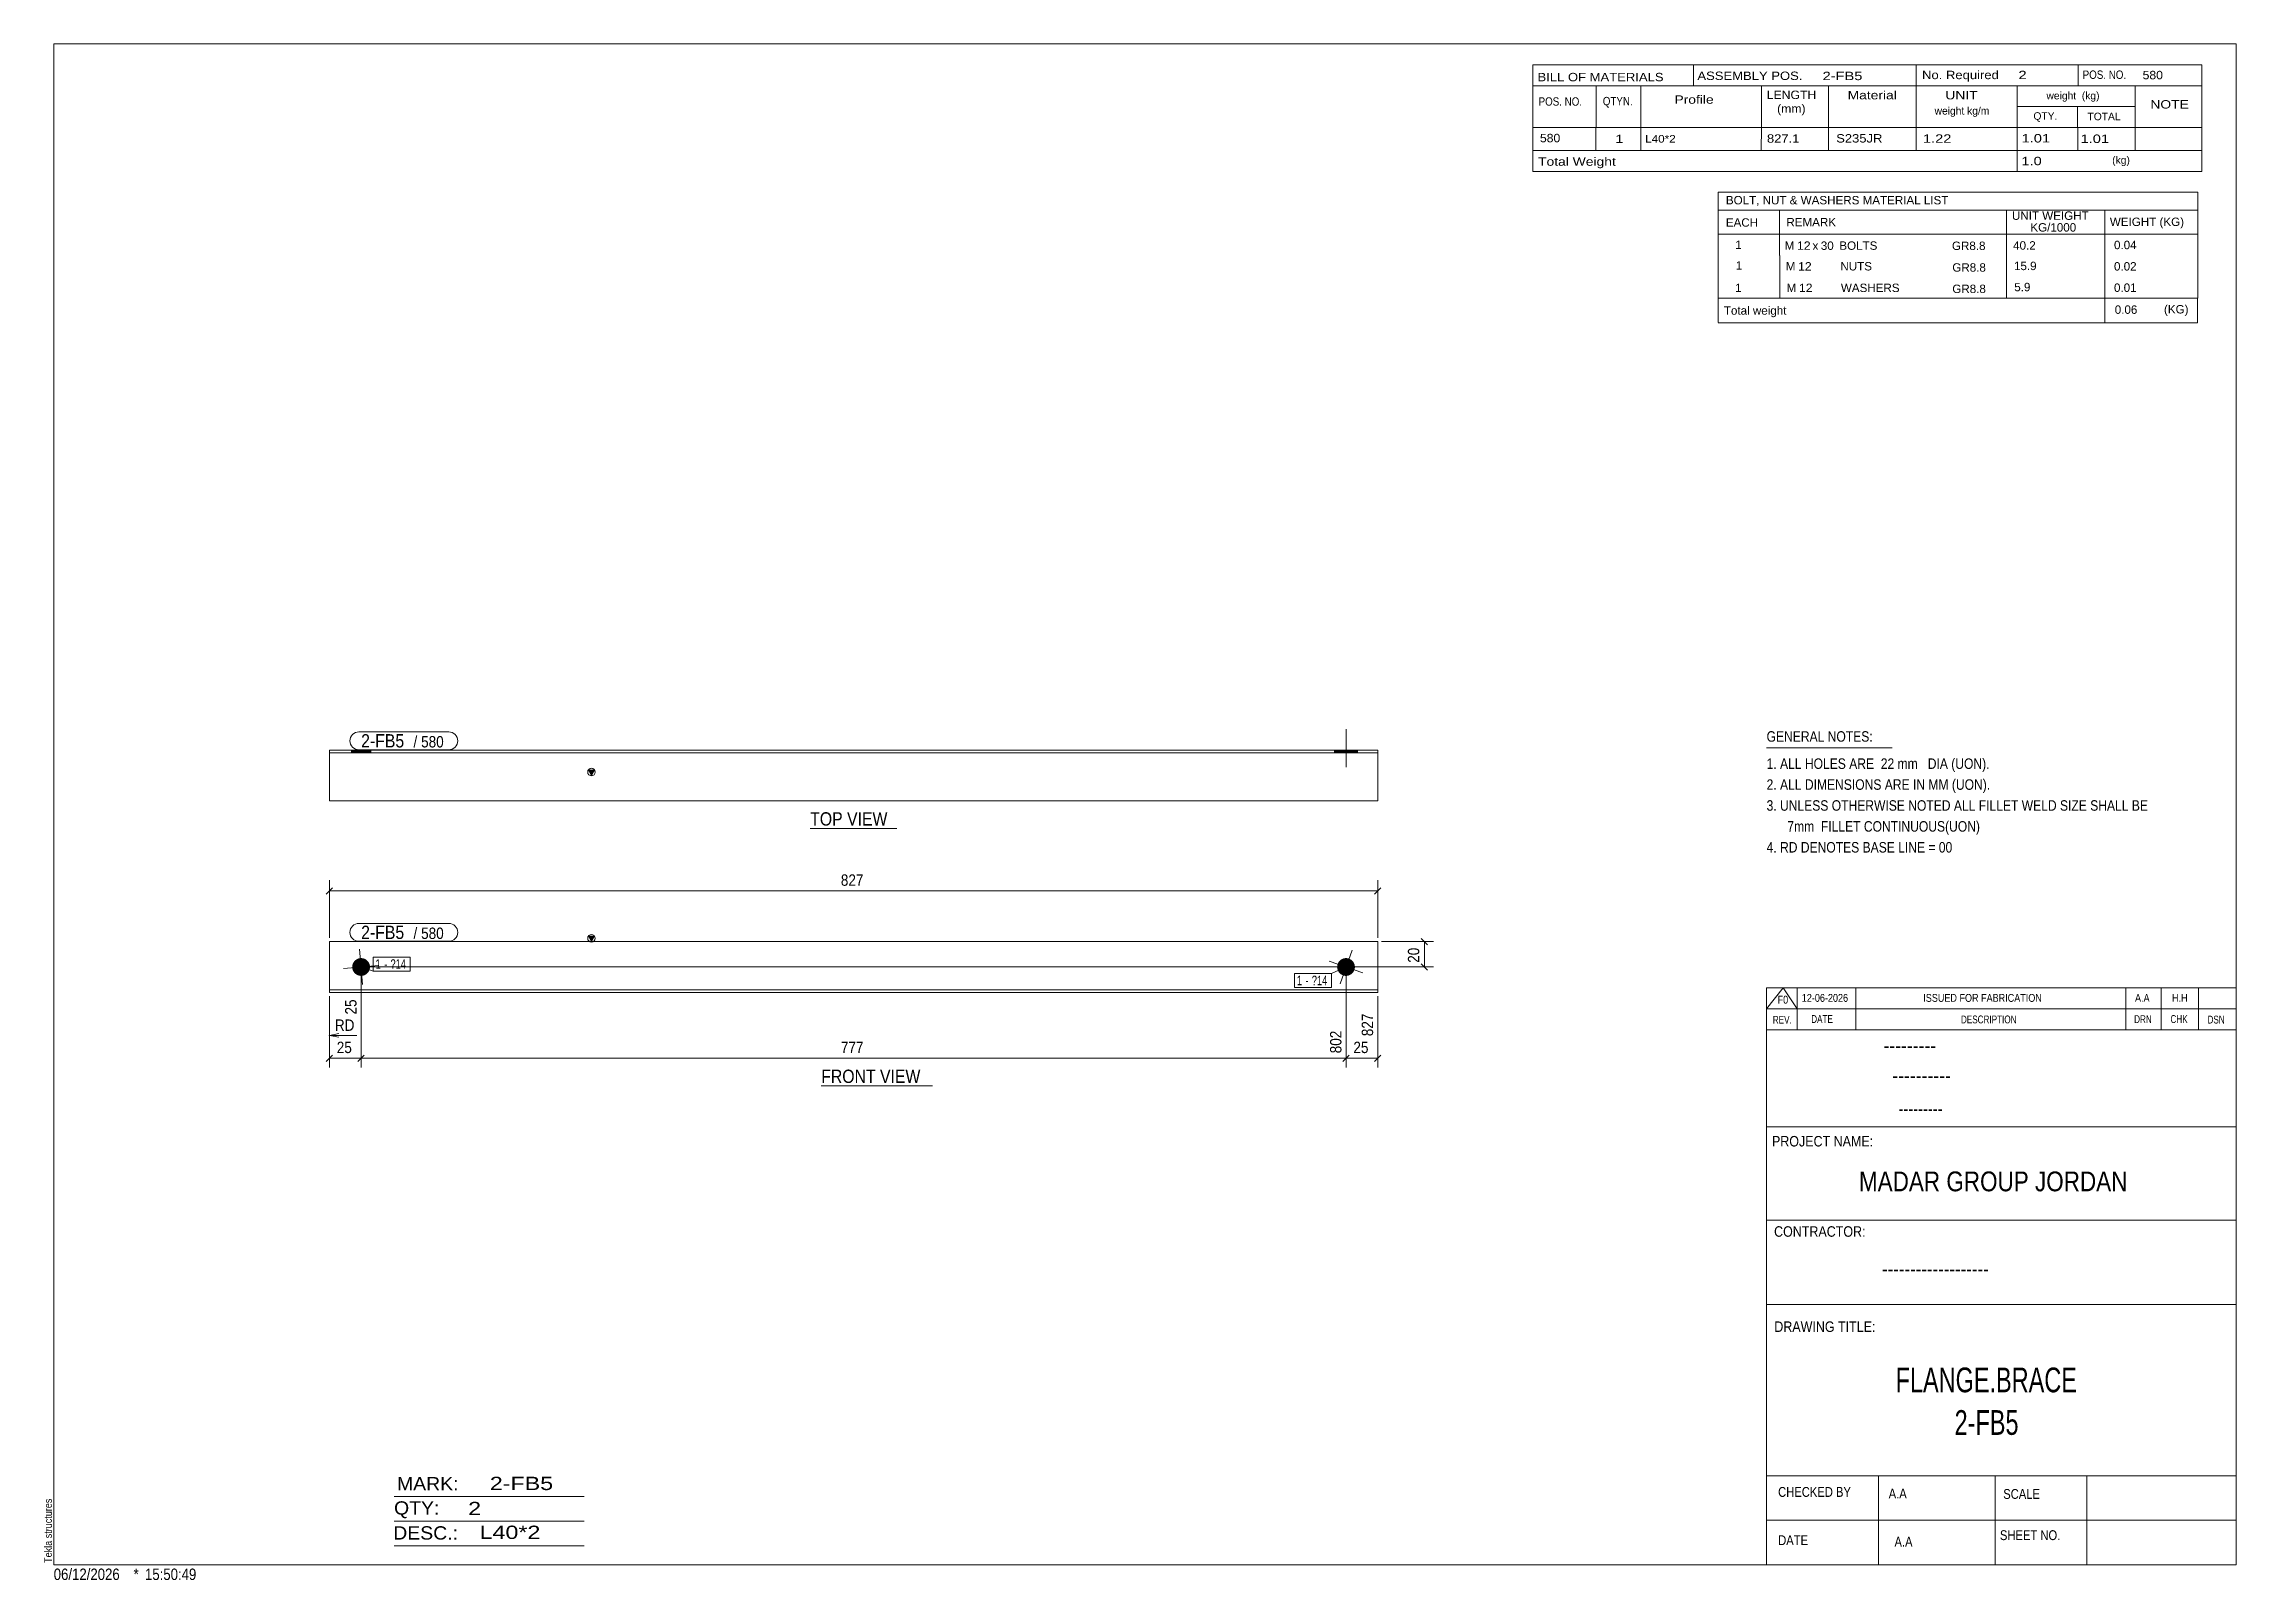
# Model space of a CAD drawing. Header units: millimetres. Extents: x 2 to 579, y 1 to 405.
import ezdxf

# ---------------------------------------------------------------- set-up
doc = ezdxf.new("R2010")
doc.units = ezdxf.units.MM
doc.linetypes.add('XKITLINE00', pattern=[0])
doc.linetypes.add('XKITLINE01', pattern=[4, 1, -1, 1, -1])
for name, color, linetype, lineweight in [('Bolt', 3, 'Continuous', 0), ('BoltMark', 7, 'Continuous', 0), ('Dimensions', 7, 'Continuous', 0), ('DrawingSheet', 5, 'Continuous', 0), ('OtherObjectType', 7, 'Continuous', 0), ('Part', 2, 'Continuous', 0), ('PartMark', 7, 'Continuous', 0)]:
    doc.layers.add(name, color=color, linetype=linetype, lineweight=lineweight)
doc.styles.add('@ARIAL_UNICODE_MS_BOLD', font='ARIAL.TTF')
doc.styles.add('ARIAL', font='ARIAL.TTF')
doc.styles.add('ARIAL_NARROW', font='ARIALN.TTF')
doc.styles.add('COMIC_SANS_MS_BOLD', font='COMICBD.TTF')
doc.styles.add('SWIS721_EX_BT', font='ARIAL.TTF')
doc.styles.add('SWISSE', font='ARIAL.TTF')

# ---------------------------------------------------------------- blocks, each defined once
blk = doc.blocks.new('*A1')
at = {"layer": 'Bolt'}
blk.add_hatch(color=3, dxfattribs=at).paths.add_polyline_path([(83.5, 162.07), (83.5, 162.13), (83.5, 162.18), (83.5, 162.24), (83.5, 162.3), (83.5, 162.35), (83.51, 162.41), (83.51, 162.47), (83.52, 162.53), (83.53, 162.58), (83.54, 162.64), (83.55, 162.7), (83.56, 162.75), (83.58, 162.81), (83.59, 162.86), (83.61, 162.92), (83.63, 162.97), (83.64, 163.03), (83.67, 163.08), (83.69, 163.13), (83.71, 163.18), (83.73, 163.24), (83.76, 163.29), (83.79, 163.34), (83.81, 163.39), (83.84, 163.44), (83.87, 163.49), (83.91, 163.53), (83.94, 163.58), (83.97, 163.63), (84.01, 163.67), (84.04, 163.72), (84.08, 163.76), (84.12, 163.8), (84.16, 163.84), (84.2, 163.88), (84.24, 163.92), (84.28, 163.96), (84.33, 164), (84.37, 164.04), (84.42, 164.07), (84.46, 164.1), (84.51, 164.14), (84.56, 164.17), (84.61, 164.2), (84.65, 164.23), (84.7, 164.26), (84.75, 164.29), (84.81, 164.31), (84.86, 164.34), (84.91, 164.36), (84.96, 164.38), (85.02, 164.4), (85.07, 164.42), (85.12, 164.44), (85.18, 164.46), (85.23, 164.47), (85.29, 164.49), (85.35, 164.5), (85.4, 164.51), (85.46, 164.52), (85.51, 164.53), (85.57, 164.54), (85.63, 164.54), (85.69, 164.55), (85.74, 164.55), (85.8, 164.55), (85.86, 164.55), (85.91, 164.55), (85.97, 164.55), (86.03, 164.54), (86.09, 164.54), (86.14, 164.53), (86.2, 164.52), (86.26, 164.51), (86.31, 164.5), (86.37, 164.49), (86.42, 164.47), (86.48, 164.46), (86.53, 164.44), (86.59, 164.42), (86.64, 164.41), (86.7, 164.38), (86.75, 164.36), (86.8, 164.34), (86.85, 164.32), (86.9, 164.29), (86.95, 164.26), (87, 164.24), (87.05, 164.21), (87.1, 164.18), (87.15, 164.14), (87.2, 164.11), (87.24, 164.08), (87.29, 164.04), (87.33, 164.01), (87.38, 163.97), (87.42, 163.93), (87.46, 163.89), (87.5, 163.85), (87.54, 163.81), (87.58, 163.77), (87.62, 163.72), (87.65, 163.68), (87.69, 163.63), (87.72, 163.59), (87.75, 163.54), (87.79, 163.49), (87.82, 163.44), (87.85, 163.4), (87.88, 163.35), (87.9, 163.3), (87.93, 163.24), (87.95, 163.19), (87.98, 163.14), (88, 163.09), (88.02, 163.03), (88.04, 162.98), (88.06, 162.93), (88.07, 162.87), (88.09, 162.82), (88.1, 162.76), (88.12, 162.7), (88.13, 162.65), (88.14, 162.59), (88.14, 162.54), (88.15, 162.48), (88.16, 162.42), (88.16, 162.36), (88.16, 162.31), (88.17, 162.25), (88.17, 162.19), (88.17, 162.14), (88.16, 162.08), (88.16, 162.02), (88.15, 161.96), (88.15, 161.91), (88.14, 161.85), (88.13, 161.79), (88.12, 161.74), (88.1, 161.68), (88.09, 161.63), (88.08, 161.57), (88.06, 161.52), (88.04, 161.46), (88.02, 161.41), (88, 161.35), (87.98, 161.3), (87.96, 161.25), (87.93, 161.2), (87.91, 161.15), (87.88, 161.1), (87.85, 161.05), (87.82, 161), (87.79, 160.95), (87.76, 160.9), (87.73, 160.85), (87.69, 160.81), (87.66, 160.76), (87.62, 160.72), (87.58, 160.67), (87.55, 160.63), (87.51, 160.59), (87.47, 160.55), (87.42, 160.51), (87.38, 160.47), (87.34, 160.43), (87.3, 160.4), (87.25, 160.36), (87.2, 160.33), (87.16, 160.3), (87.11, 160.26), (87.06, 160.23), (87.01, 160.2), (86.96, 160.17), (86.91, 160.15), (86.86, 160.12), (86.81, 160.1), (86.76, 160.07), (86.7, 160.05), (86.65, 160.03), (86.6, 160.01), (86.54, 159.99), (86.49, 159.98), (86.43, 159.96), (86.38, 159.95), (86.32, 159.93), (86.27, 159.92), (86.21, 159.91), (86.15, 159.91), (86.1, 159.9), (86.04, 159.89), (85.98, 159.89), (85.92, 159.89), (85.87, 159.88), (85.81, 159.88), (85.75, 159.88), (85.7, 159.89), (85.64, 159.89), (85.58, 159.9), (85.52, 159.9), (85.47, 159.91), (85.41, 159.92), (85.35, 159.93), (85.3, 159.95), (85.24, 159.96), (85.19, 159.97), (85.13, 159.99), (85.08, 160.01), (85.02, 160.03), (84.97, 160.05), (84.92, 160.07), (84.87, 160.09), (84.81, 160.12), (84.76, 160.14), (84.71, 160.17), (84.66, 160.2), (84.61, 160.23), (84.56, 160.26), (84.52, 160.29), (84.47, 160.32), (84.42, 160.36), (84.38, 160.39), (84.33, 160.43), (84.29, 160.47), (84.25, 160.5), (84.21, 160.54), (84.17, 160.58), (84.13, 160.63), (84.09, 160.67), (84.05, 160.71), (84.01, 160.75), (83.98, 160.8), (83.95, 160.85), (83.91, 160.89), (83.88, 160.94), (83.85, 160.99), (83.82, 161.04), (83.79, 161.09), (83.76, 161.14), (83.74, 161.19), (83.71, 161.24), (83.69, 161.29), (83.67, 161.35), (83.65, 161.4), (83.63, 161.45), (83.61, 161.51), (83.59, 161.56), (83.58, 161.62), (83.56, 161.67), (83.55, 161.73), (83.54, 161.78), (83.53, 161.84), (83.52, 161.9), (83.51, 161.95), (83.51, 162.01)], flags=17)
at = {"layer": 'Bolt', "color": 3, "linetype": 'XKITLINE00', "lineweight": 0}
for p, q in [((90.48, 162.63), (81.18, 161.81)), ((86.24, 157.57), (85.42, 166.87))]:
    blk.add_line(p, q, dxfattribs=at)
blk = doc.blocks.new('*A2')
at = {"layer": 'Bolt'}
blk.add_hatch(color=3, dxfattribs=at).paths.add_polyline_path([(344.04, 160.04), (343.98, 160.06), (343.93, 160.08), (343.88, 160.11), (343.83, 160.13), (343.78, 160.16), (343.73, 160.19), (343.68, 160.22), (343.63, 160.25), (343.58, 160.28), (343.53, 160.31), (343.49, 160.34), (343.44, 160.38), (343.4, 160.41), (343.35, 160.45), (343.31, 160.49), (343.27, 160.53), (343.23, 160.57), (343.19, 160.61), (343.15, 160.65), (343.11, 160.69), (343.07, 160.74), (343.04, 160.78), (343, 160.83), (342.97, 160.88), (342.94, 160.92), (342.91, 160.97), (342.88, 161.02), (342.85, 161.07), (342.82, 161.12), (342.79, 161.17), (342.77, 161.22), (342.75, 161.27), (342.72, 161.33), (342.7, 161.38), (342.68, 161.43), (342.66, 161.49), (342.65, 161.54), (342.63, 161.6), (342.62, 161.65), (342.6, 161.71), (342.59, 161.76), (342.58, 161.82), (342.57, 161.88), (342.56, 161.93), (342.56, 161.99), (342.55, 162.05), (342.55, 162.11), (342.55, 162.16), (342.55, 162.22), (342.55, 162.28), (342.55, 162.33), (342.55, 162.39), (342.56, 162.45), (342.56, 162.51), (342.57, 162.56), (342.58, 162.62), (342.59, 162.67), (342.6, 162.73), (342.62, 162.79), (342.63, 162.84), (342.65, 162.9), (342.67, 162.95), (342.68, 163.01), (342.7, 163.06), (342.73, 163.11), (342.75, 163.17), (342.77, 163.22), (342.8, 163.27), (342.82, 163.32), (342.85, 163.37), (342.88, 163.42), (342.91, 163.47), (342.94, 163.52), (342.97, 163.56), (343.01, 163.61), (343.04, 163.65), (343.08, 163.7), (343.11, 163.74), (343.15, 163.79), (343.19, 163.83), (343.23, 163.87), (343.27, 163.91), (343.31, 163.95), (343.36, 163.99), (343.4, 164.02), (343.45, 164.06), (343.49, 164.09), (343.54, 164.13), (343.59, 164.16), (343.63, 164.19), (343.68, 164.22), (343.73, 164.25), (343.78, 164.28), (343.83, 164.3), (343.88, 164.33), (343.94, 164.35), (343.99, 164.37), (344.04, 164.39), (344.1, 164.41), (344.15, 164.43), (344.21, 164.45), (344.26, 164.47), (344.32, 164.48), (344.37, 164.49), (344.43, 164.51), (344.48, 164.52), (344.54, 164.53), (344.6, 164.53), (344.65, 164.54), (344.71, 164.54), (344.77, 164.55), (344.83, 164.55), (344.88, 164.55), (344.94, 164.55), (345, 164.55), (345.05, 164.54), (345.11, 164.54), (345.17, 164.53), (345.23, 164.52), (345.28, 164.52), (345.34, 164.5), (345.39, 164.49), (345.45, 164.48), (345.5, 164.46), (345.56, 164.45), (345.61, 164.43), (345.67, 164.41), (345.72, 164.39), (345.78, 164.37), (345.83, 164.35), (345.88, 164.32), (345.93, 164.3), (345.98, 164.27), (346.03, 164.25), (346.08, 164.22), (346.13, 164.19), (346.18, 164.15), (346.23, 164.12), (346.27, 164.09), (346.32, 164.05), (346.36, 164.02), (346.41, 163.98), (346.45, 163.94), (346.49, 163.9), (346.53, 163.86), (346.57, 163.82), (346.61, 163.78), (346.65, 163.74), (346.69, 163.69), (346.72, 163.65), (346.76, 163.6), (346.79, 163.56), (346.82, 163.51), (346.85, 163.46), (346.88, 163.41), (346.91, 163.36), (346.94, 163.31), (346.97, 163.26), (346.99, 163.21), (347.01, 163.16), (347.04, 163.11), (347.06, 163.05), (347.08, 163), (347.1, 162.95), (347.11, 162.89), (347.13, 162.84), (347.14, 162.78), (347.16, 162.72), (347.17, 162.67), (347.18, 162.61), (347.19, 162.56), (347.2, 162.5), (347.2, 162.44), (347.21, 162.39), (347.21, 162.33), (347.21, 162.27), (347.21, 162.21), (347.21, 162.16), (347.21, 162.1), (347.21, 162.04), (347.2, 161.98), (347.19, 161.93), (347.19, 161.87), (347.18, 161.81), (347.17, 161.76), (347.16, 161.7), (347.14, 161.65), (347.13, 161.59), (347.11, 161.54), (347.09, 161.48), (347.08, 161.43), (347.06, 161.37), (347.03, 161.32), (347.01, 161.27), (346.99, 161.22), (346.96, 161.16), (346.94, 161.11), (346.91, 161.06), (346.88, 161.01), (346.85, 160.97), (346.82, 160.92), (346.79, 160.87), (346.75, 160.82), (346.72, 160.78), (346.68, 160.73), (346.64, 160.69), (346.61, 160.65), (346.57, 160.61), (346.53, 160.56), (346.49, 160.52), (346.44, 160.49), (346.4, 160.45), (346.36, 160.41), (346.31, 160.38), (346.27, 160.34), (346.22, 160.31), (346.17, 160.27), (346.13, 160.24), (346.08, 160.21), (346.03, 160.18), (345.98, 160.16), (345.93, 160.13), (345.87, 160.11), (345.82, 160.08), (345.77, 160.06), (345.72, 160.04), (345.66, 160.02), (345.61, 160), (345.55, 159.98), (345.5, 159.97), (345.44, 159.95), (345.39, 159.94), (345.33, 159.93), (345.28, 159.92), (345.22, 159.91), (345.16, 159.9), (345.11, 159.89), (345.05, 159.89), (344.99, 159.89), (344.93, 159.88), (344.88, 159.88), (344.82, 159.88), (344.76, 159.89), (344.7, 159.89), (344.65, 159.89), (344.59, 159.9), (344.53, 159.91), (344.48, 159.92), (344.42, 159.93), (344.37, 159.94), (344.31, 159.95), (344.25, 159.97), (344.2, 159.98), (344.14, 160), (344.09, 160.02)], flags=17)
at = {"layer": 'Bolt', "color": 3, "linetype": 'XKITLINE00', "lineweight": 0}
for p, q in [((349.27, 160.64), (340.49, 163.79)), ((346.46, 166.61), (343.3, 157.82))]:
    blk.add_line(p, q, dxfattribs=at)
blk = doc.blocks.new('*A3')
at = {"layer": 'Part'}
blk.add_hatch(color=2, dxfattribs=at).paths.add_polyline_path([(145.63, 170.28), (147.23, 170.28), (146.43, 168.88)], flags=17)
at = {"layer": 'Part', "color": 2, "linetype": 'XKITLINE00', "lineweight": 0}
for p, q in [((77.5, 168.88), (77.5, 155.55)), ((353.21, 168.88), (77.5, 168.88)), ((146.43, 168.88), (145.63, 170.28)), ((145.63, 170.28), (147.23, 170.28)), ((147.23, 170.28), (146.43, 168.88)), ((353.21, 155.55), (353.21, 168.88)), ((353.21, 156.22), (77.5, 156.22)), ((77.5, 155.55), (353.21, 155.55))]:
    blk.add_line(p, q, dxfattribs=at)
blk.add_circle((146.43, 169.78), 1, dxfattribs=at)
blk = doc.blocks.new('*A4')
at = {"layer": 'Bolt'}
blk.add_hatch(color=3, dxfattribs=at).paths.add_polyline_path([(88.36, 219.25), (88.36, 218.58), (83.3, 218.58), (83.3, 219.25)], flags=17)
at = {"layer": 'Bolt', "color": 3, "linetype": 'XKITLINE00', "lineweight": 0}
for p, q in [((83.3, 218.58), (83.3, 219.25)), ((85.83, 218.58), (85.83, 219.25)), ((88.36, 218.58), (88.36, 219.25))]:
    blk.add_line(p, q, dxfattribs=at)
blk = doc.blocks.new('*A5')
at = {"layer": 'Bolt'}
blk.add_hatch(color=3, dxfattribs=at).paths.add_polyline_path([(347.86, 219.25), (347.86, 218.58), (341.89, 218.58), (341.89, 219.25)], flags=17)
at = {"layer": 'Bolt', "color": 3, "linetype": 'XKITLINE00', "lineweight": 0}
for p, q in [((341.89, 218.58), (341.89, 219.25)), ((344.88, 214.75), (344.88, 224.75)), ((347.86, 218.58), (347.86, 219.25))]:
    blk.add_line(p, q, dxfattribs=at)
blk = doc.blocks.new('*A6')
at = {"layer": 'Part'}
blk.add_hatch(color=2, dxfattribs=at).paths.add_polyline_path([(145.63, 213.98), (147.23, 213.98), (146.43, 212.58)], flags=17)
at = {"layer": 'Part', "color": 2, "linetype": 'XKITLINE00', "lineweight": 0}
for p, q in [((77.5, 219.25), (77.5, 218.58)), ((353.21, 219.25), (77.5, 219.25)), ((353.21, 219.25), (353.21, 218.58)), ((353.21, 218.58), (77.5, 218.58)), ((77.5, 218.58), (77.5, 205.92)), ((146.43, 212.58), (145.63, 213.98)), ((145.63, 213.98), (147.23, 213.98)), ((147.23, 213.98), (146.43, 212.58)), ((353.21, 205.92), (353.21, 218.58)), ((77.5, 205.92), (353.21, 205.92))]:
    blk.add_line(p, q, dxfattribs=at)
at = {"layer": 'Part', "color": 7, "linetype": 'XKITLINE01', "lineweight": 0}
blk.add_line((77.5, 218.58), (77.5, 219.25), dxfattribs=at)
at = {"layer": 'Part', "color": 2, "linetype": 'XKITLINE00', "lineweight": 0}
blk.add_circle((146.43, 213.48), 1, dxfattribs=at)
blk = doc.blocks.new('*A7')
at = {"layer": 'DrawingSheet', "color": 5, "linetype": 'XKITLINE00', "lineweight": 0}
for p, q in [((579, 405), (5, 405)), ((5, 405), (5, 5)), ((579, 5), (579, 405)), ((5, 5), (579, 5))]:
    blk.add_line(p, q, dxfattribs=at)
at = {"layer": 'DrawingSheet', "color": 5, "style": 'ARIAL', "width": 0.85}
blk.add_text('Tekla structures', height=2, rotation=90, dxfattribs=at).set_placement((4.5, 5.5))
blk = doc.blocks.new('*A8')
at = {"layer": 'OtherObjectType', "color": 7, "linetype": 'XKITLINE00', "lineweight": 0}
for p, q in [((442.76, 365.95), (442.75, 354.95)), ((442.76, 365.95), (568.88, 365.95)), ((568.88, 365.95), (568.88, 354.95)), ((442.75, 361.3), (568.88, 361.3)), ((458.87, 361.31), (458.87, 354.95)), ((518.57, 361.31), (518.57, 354.95)), ((544.47, 361.29), (544.47, 354.95)), ((442.76, 354.92), (442.76, 349.42)), ((442.77, 354.95), (568.88, 354.95)), ((458.92, 354.95), (458.92, 349.33)), ((518.57, 354.95), (518.57, 349.33)), ((544.5, 354.95), (544.5, 349.45)), ((568.88, 354.95), (568.88, 349.45)), ((442.79, 349.33), (442.79, 343.72)), ((458.95, 349.33), (458.95, 343.71)), ((518.57, 349.33), (518.57, 343.71)), ((544.5, 349.33), (544.5, 343.83)), ((568.88, 349.33), (568.88, 343.83)), ((442.79, 343.7), (442.79, 338.13)), ((458.95, 343.71), (458.95, 338.09)), ((518.57, 343.71), (518.57, 338.09)), ((544.5, 343.71), (544.5, 338.1)), ((568.88, 343.71), (568.88, 338.1)), ((568.88, 338.1), (442.75, 338.13)), ((442.78, 338.09), (442.78, 331.69)), ((442.85, 338.09), (568.87, 338.09)), ((544.5, 338.06), (544.5, 331.64)), ((568.87, 338.06), (568.87, 331.65)), ((442.77, 331.65), (568.87, 331.65))]:
    blk.add_line(p, q, dxfattribs=at)
at = {"layer": 'OtherObjectType', "color": 7, "style": 'ARIAL_NARROW'}
for s, width, p in [('BOLT, NUT & WASHERS MATERIAL LIST', 1.211571, (444.79, 362.79)), ('EACH', 1.211571, (444.78, 356.92)), ('REMARK', 1.211571, (460.7, 357.01)), ('UNIT WEIGHT', 1.211571, (520.03, 358.72)), (' KG/1000', 1.211571, (524.02, 355.63)), ('WEIGHT (KG)', 1.211571, (545.78, 357.1)), ('1', 1.211571, (447.26, 351.05)), ('M', 1.211571, (460.26, 350.85)), ('12', 1.275, (463.5, 350.83)), ('x', 1.211571, (467.58, 350.83)), ('30', 1.211571, (469.76, 350.82)), ('BOLTS', 1.211571, (474.63, 350.84)), ('GR8.8', 1.211571, (504.25, 350.79)), ('40.2', 1.211571, (520.34, 350.88)), ('0.04', 1.211571, (546.87, 351.01)), ('1', 1.211571, (447.4, 345.61)), ('M', 1.211571, (460.54, 345.41)), ('12', 1.275, (463.78, 345.39)), ('NUTS', 1.211571, (474.91, 345.41)), ('GR8.8', 1.211571, (504.35, 345.09)), ('15.9', 1.211571, (520.56, 345.5)), ('0.02', 1.211571, (546.87, 345.39)), ('1', 1.211571, (447.24, 339.74)), ('M', 1.211571, (460.76, 339.74)), ('12', 1.275, (464, 339.72)), ('WASHERS', 1.211571, (475.04, 339.73)), ('GR8.8', 1.211571, (504.35, 339.47)), ('5.9', 1.211571, (520.64, 339.94)), ('0.01', 1.211571, (546.87, 339.78)), ('Total weight', 1.211571, (444.26, 333.77)), ('0.06', 1.211571, (547.07, 334)), ('(KG)', 1.211571, (560.02, 334.1))]:
    blk.add_text(s, height=2.2, dxfattribs=dict(at, width=width)).set_placement(p)
blk = doc.blocks.new('*A9')
at = {"layer": 'OtherObjectType', "color": 7, "linetype": 'XKITLINE00', "lineweight": 0}
blk.add_line((455.5, 219.82), (488.5, 219.82), dxfattribs=at)
at = {"layer": 'OtherObjectType', "color": 7, "style": 'ARIAL_NARROW', "width": 1.008832}
for s, p in [('GENERAL NOTES:', (455.5, 221.47)), ('1. ALL HOLES ARE  22 mm   DIA (UON).', (455.5, 214.32)), ('2. ALL DIMENSIONS ARE IN MM (UON).', (455.5, 208.82)), ('3. UNLESS OTHERWISE NOTED ALL FILLET WELD SIZE SHALL BE', (455.5, 203.32)), ('7mm  FILLET CONTINUOUS(UON)', (460.95, 197.82)), ('4. RD DENOTES BASE LINE = 00', (455.5, 192.32))]:
    blk.add_text(s, height=2.75, dxfattribs=at).set_placement(p)
blk = doc.blocks.new('*A10')
at = {"layer": 'OtherObjectType', "color": 7, "linetype": 'XKITLINE00', "lineweight": 0}
for p, q in [((455.5, 156.76), (579, 156.76)), ((455.5, 151.21), (459.82, 156.76)), ((455.5, 151.21), (455.5, 156.76)), ((459.82, 156.76), (463.53, 151.21)), ((463.53, 151.21), (463.53, 156.76)), ((478.97, 151.21), (478.97, 156.76)), ((549.98, 151.21), (549.98, 156.76)), ((559.24, 151.21), (559.24, 156.76)), ((569.12, 151.21), (569.12, 156.76)), ((579, 151.21), (579, 156.76)), ((455.5, 151.21), (579, 151.21)), ((455.5, 145.65), (455.5, 151.21)), ((459.21, 151.21), (579, 151.21)), ((463.53, 145.65), (463.53, 151.21)), ((478.97, 145.65), (478.97, 151.21)), ((549.98, 145.65), (549.98, 151.21)), ((559.24, 145.65), (559.24, 151.21)), ((569.12, 145.65), (569.12, 151.21)), ((579, 145.65), (579, 151.21))]:
    blk.add_line(p, q, dxfattribs=at)
at = {"layer": 'OtherObjectType', "color": 7, "style": 'ARIAL_NARROW'}
for s, height, width, p in [('F0', 2.058, 1.008832, (458.4, 152.59)), ('12-06-2026', 2.058, 1.008832, (464.76, 153.06)), ('ISSUED FOR FABRICATION', 2.0583, 1.008832, (496.71, 153.06)), ('A.A', 2.058, 1.008832, (552.4, 153.06)), ('H.H', 2.058, 1.008832, (562.13, 153.06)), ('REV.', 2.058, 0.907949, (457.13, 147.31)), ('DATE', 2.058, 0.907949, (467.23, 147.5)), ('DESCRIPTION', 2.0583, 0.907949, (506.61, 147.39)), ('DRN', 2.058, 0.907949, (552.17, 147.47)), ('CHK', 2.058, 0.907949, (561.72, 147.5)), ('DSN', 2.058, 0.907949, (571.47, 147.35))]:
    blk.add_text(s, height=height, dxfattribs=dict(at, width=width)).set_placement(p)
blk = doc.blocks.new('*A11')
at = {"layer": 'OtherObjectType', "color": 6, "linetype": 'XKITLINE00', "lineweight": 0}
for p, q in [((94.5, 23), (144.5, 23)), ((94.5, 16.5), (144.5, 16.5)), ((94.5, 10), (144.5, 10))]:
    blk.add_line(p, q, dxfattribs=at)
at = {"layer": 'OtherObjectType', "color": 6, "style": 'ARIAL_NARROW'}
for s, width, p in [('MARK:', 1.275, (95.27, 24.58)), ('2-FB5', 1.525501, (119.69, 24.65)), ('QTY:', 1.275, (94.5, 18.19)), ('2', 1.525501, (113.99, 18.05)), ('DESC.:', 1.275, (94.29, 11.63)), ('L40*2', 1.525501, (117, 11.79))]:
    blk.add_text(s, height=3.5, dxfattribs=dict(at, width=width)).set_placement(p)
blk = doc.blocks.new('*A12')
at = {"layer": 'OtherObjectType', "color": 2, "linetype": 'XKITLINE00', "lineweight": 0}
for p, q in [((455.5, 145.65), (579, 145.65)), ((455.5, 5), (455.5, 145.64)), ((578.98, 145.64), (579, 5)), ((579, 120.14), (455.5, 120.14)), ((455.5, 95.63), (579, 95.63)), ((579, 73.49), (455.5, 73.49)), ((579, 28.4), (455.5, 28.4)), ((484.94, 28.4), (484.94, 5)), ((515.62, 5), (515.62, 28.4)), ((539.75, 5), (539.75, 28.4)), ((579, 16.7), (455.5, 16.7)), ((579, 5), (455.5, 5))]:
    blk.add_line(p, q, dxfattribs=at)
at = {"layer": 'OtherObjectType', "color": 4, "style": '@ARIAL_UNICODE_MS_BOLD', "width": 0.85}
blk.add_text('---------', height=3.9, dxfattribs=at).set_placement((486.23, 139.59))
at = {"layer": 'OtherObjectType', "color": 7, "style": 'ARIAL', "width": 0.85}
for s, height, p in [('----------', 3.9, (488.56, 131.77)), ('---------', 3.25, (490.21, 123.31))]:
    blk.add_text(s, height=height, dxfattribs=at).set_placement(p)
at = {"layer": 'OtherObjectType', "color": 3, "width": 0.85}
for s, style, p in [('PROJECT NAME:', 'SWIS721_EX_BT', (456.92, 115.01)), ('CONTRACTOR:', 'SWISSE', (457.47, 91.27)), ('DRAWING TITLE:', 'SWIS721_EX_BT', (457.53, 66.24))]:
    blk.add_text(s, height=2.7618, dxfattribs=dict(at, style=style)).set_placement(p)
at = {"layer": 'OtherObjectType', "color": 7, "width": 0.85}
for s, height, p in [('MADAR GROUP JORDAN', 5.2, (479.79, 103.23)), ('CHECKED BY', 2.592, (458.53, 22.86)), ('A.A', 2.592, (487.61, 22.45)), ('SCALE', 2.592, (517.74, 22.33)), ('DATE', 2.592, (458.54, 10.16)), ('A.A', 2.592, (489.14, 9.76)), ('SHEET NO.', 2.592, (516.87, 11.49))]:
    blk.add_text(s, height=height, dxfattribs=at).set_placement(p)
at = {"layer": 'OtherObjectType', "color": 1}
for s, height, style, width, p in [('-------------------', 3.9, 'COMIC_SANS_MS_BOLD', 0.85, (485.87, 80.86)), ('FLANGE.BRACE', 6.5, 'ARIAL', 0.68, (489.43, 50.37)), ('2-FB5', 6.5, 'ARIAL', 0.68, (504.95, 39.17))]:
    blk.add_text(s, height=height, dxfattribs=dict(at, style=style, width=width)).set_placement(p)
blk = doc.blocks.new('*A13')
at = {"layer": 'OtherObjectType', "color": 7, "linetype": 'XKITLINE00', "lineweight": 0}
for p, q in [((393.98, 399.5), (569.98, 399.5)), ((393.98, 399.5), (393.98, 388.5)), ((436.26, 399.42), (436.26, 393.87)), ((494.85, 394), (494.85, 399.5)), ((537.43, 393.96), (537.43, 399.42)), ((569.98, 394), (569.98, 399.5)), ((393.98, 394), (569.98, 394)), ((410.64, 394), (410.64, 383)), ((422.4, 393.98), (422.4, 383.03)), ((454.12, 393.99), (454.13, 383)), ((471.78, 393.98), (471.78, 383)), ((494.85, 393.98), (494.85, 383)), ((521.43, 394), (521.43, 383)), ((552.42, 394), (552.42, 383)), ((569.98, 394), (569.98, 388.5)), ((393.98, 388.5), (393.98, 383)), ((521.45, 388.52), (552.45, 388.52)), ((537.28, 388.52), (537.28, 383)), ((569.98, 388.5), (569.98, 383)), ((393.98, 383), (569.98, 383)), ((393.98, 383), (393.98, 376.95)), ((410.63, 383), (410.63, 376.95)), ((422.44, 382.99), (422.44, 376.95)), ((454.12, 383), (454.11, 376.95)), ((471.79, 383), (471.79, 376.95)), ((494.87, 383), (494.87, 376.95)), ((521.44, 383), (521.44, 376.95)), ((537.33, 382.95), (537.33, 376.95)), ((552.43, 383), (552.43, 376.95)), ((569.98, 383), (569.98, 376.95)), ((393.98, 376.95), (569.98, 376.95)), ((393.98, 376.95), (393.98, 371.45)), ((521.44, 376.95), (521.44, 371.45)), ((569.98, 376.95), (569.98, 371.45)), ((393.98, 371.45), (569.98, 371.45))]:
    blk.add_line(p, q, dxfattribs=at)
at = {"layer": 'OtherObjectType', "color": 7, "style": 'ARIAL_NARROW'}
for s, height, width, p in [('No. Required', 2.2, 1.36, (496.39, 395.72)), ('2', 2.2, 1.525501, (521.75, 395.72)), ('POS. NO.', 2.2, 1.02, (538.63, 395.79)), ('580', 2.2, 1.270501, (554.4, 395.69)), ('BILL OF MATERIALS', 2.2, 1.36, (395.25, 395.16)), ('ASSEMBLY POS.', 2.2, 1.36, (437.3, 395.5)), ('LENGTH', 2.2, 1.275, (455.54, 390.49)), ('2-FB5', 2.2, 1.525501, (470.23, 395.46)), ('Material', 2.2, 1.445, (476.81, 390.41)), ('UNIT', 2.2, 1.445, (502.52, 390.4)), ('weight  (kg)', 1.98, 1.19, (529.11, 390.39)), ('POS. NO.', 2.2, 1.02, (395.53, 388.74)), ('QTYN.', 2.2, 1.02, (412.42, 388.84)), ('Profile', 2.2, 1.445, (431.26, 389.25)), ('(mm)', 2.2, 1.275, (458.26, 386.86)), ('weight kg/m', 1.98, 1.19, (499.69, 386.4)), ('QTY.', 1.98, 1.19, (525.68, 385.03)), ('TOTAL', 1.98, 1.19, (539.9, 384.91)), ('NOTE', 2.2, 1.445, (556.44, 387.99)), ('580', 2.2, 1.270501, (395.89, 379.12)), ('1', 2.2, 1.525501, (415.71, 378.91)), ('L40*2', 1.98, 1.355501, (423.56, 379.04)), ('827.1', 2.2, 1.355501, (455.59, 379.01)), ('S235JR', 2.2, 1.355501, (473.81, 379.05)), ('1.22', 2.2, 1.525501, (496.62, 378.99)), ('1.01', 2.2, 1.525501, (522.57, 379.07)), ('1.01', 2.2, 1.525501, (538.08, 378.94)), ('Total Weight', 2.2, 1.445, (395.4, 372.94)), ('1.0', 2.2, 1.525501, (522.52, 373.09)), ('(kg)', 1.98, 1.19, (546.4, 373.46))]:
    blk.add_text(s, height=height, dxfattribs=dict(at, width=width)).set_placement(p)
blk = doc.blocks.new('*A14')
at = {"layer": 'OtherObjectType', "color": 7, "style": 'ARIAL_NARROW', "width": 1.008832}
for s, p in [('06/12/2026', (4.99, 1)), ('*', (26, 1)), ('15:50:49', (29, 1))]:
    blk.add_text(s, height=3, dxfattribs=at).set_placement(p)
blk = doc.blocks.new('*A15')
at = {"layer": 'Dimensions', "color": 7, "linetype": 'XKITLINE00', "lineweight": 0}
for p, q in [((354.21, 168.88), (367.9, 168.88)), ((364.65, 169.73), (366.35, 168.03)), ((365.5, 162.22), (365.5, 168.88)), ((86.83, 162.22), (367.9, 162.22)), ((364.65, 163.07), (366.35, 161.37))]:
    blk.add_line(p, q, dxfattribs=at)
at = {"layer": 'Dimensions', "color": 3}
for p in [(365.5, 168.88), (365.5, 162.22)]:
    blk.add_point(p, dxfattribs=at)
at = {"layer": 'Dimensions', "color": 3, "style": 'ARIAL', "width": 0.85}
blk.add_text('20', height=3, rotation=90.00021, dxfattribs=at).set_placement((364.15, 163.32))
blk = doc.blocks.new('*A16')
at = {"layer": 'Dimensions', "color": 7, "linetype": 'XKITLINE00', "lineweight": 0}
for p, q in [((77.5, 169.88), (77.5, 185.07)), ((353.21, 169.88), (353.21, 185.07)), ((78.35, 183.07), (76.65, 181.37)), ((77.5, 182.22), (353.21, 182.22)), ((354.06, 183.07), (352.36, 181.37))]:
    blk.add_line(p, q, dxfattribs=at)
at = {"layer": 'Dimensions', "color": 3}
for p in [(77.5, 182.22), (353.21, 182.22)]:
    blk.add_point(p, dxfattribs=at)
at = {"layer": 'Dimensions', "color": 3, "style": 'ARIAL', "width": 0.85}
blk.add_text('827', height=3, dxfattribs=at).set_placement((212.02, 183.57))
blk = doc.blocks.new('*A17')
at = {"layer": 'Dimensions', "color": 7, "linetype": 'XKITLINE00', "lineweight": 0}
for p, q in [((85.83, 161.22), (85.83, 135.82)), ((77.5, 154.55), (77.5, 135.82)), ((77.5, 154.55), (77.5, 141.82)), ((80, 144.72), (77.5, 144.22)), ((80, 143.72), (77.5, 144.22)), ((84.72, 144.22), (77.5, 144.22)), ((78.35, 139.07), (76.65, 137.37)), ((86.68, 139.07), (84.98, 137.37)), ((77.5, 138.22), (85.83, 138.22))]:
    blk.add_line(p, q, dxfattribs=at)
at = {"layer": 'Dimensions', "color": 7}
blk.add_point((77.5, 144.22), dxfattribs=at)
at = {"layer": 'Dimensions', "color": 3}
for p in [(77.5, 138.22), (85.83, 138.22)]:
    blk.add_point(p, dxfattribs=at)
at = {"layer": 'Dimensions', "color": 3, "style": 'ARIAL', "width": 0.85}
blk.add_text('25', height=3, rotation=90.00021, dxfattribs=at).set_placement((84.63, 149.72))
for s, p in [('RD', (78.94, 145.42)), ('25', (79.44, 139.57))]:
    blk.add_text(s, height=3, dxfattribs=at).set_placement(p)
blk = doc.blocks.new('*A18')
at = {"layer": 'Dimensions', "color": 7, "linetype": 'XKITLINE00', "lineweight": 0}
for p, q in [((85.83, 161.22), (85.83, 135.82)), ((344.88, 161.22), (344.88, 135.82)), ((86.68, 139.07), (84.98, 137.37)), ((345.73, 139.07), (344.03, 137.37)), ((85.83, 138.22), (344.88, 138.22))]:
    blk.add_line(p, q, dxfattribs=at)
at = {"layer": 'Dimensions', "color": 3}
for p in [(85.83, 138.22), (344.88, 138.22)]:
    blk.add_point(p, dxfattribs=at)
at = {"layer": 'Dimensions', "color": 3, "style": 'ARIAL', "width": 0.85}
blk.add_text('802', height=3, rotation=90.00021, dxfattribs=at).set_placement((343.68, 139.52))
blk.add_text('777', height=3, dxfattribs=at).set_placement((212.02, 139.57))
blk = doc.blocks.new('*A19')
at = {"layer": 'Dimensions', "color": 7, "linetype": 'XKITLINE00', "lineweight": 0}
for p, q in [((344.88, 161.22), (344.88, 135.82)), ((353.21, 154.55), (353.21, 135.82)), ((345.73, 139.07), (344.03, 137.37)), ((354.06, 139.07), (352.36, 137.37)), ((344.88, 138.22), (353.21, 138.22))]:
    blk.add_line(p, q, dxfattribs=at)
at = {"layer": 'Dimensions', "color": 3}
for p in [(344.88, 138.22), (353.21, 138.22)]:
    blk.add_point(p, dxfattribs=at)
at = {"layer": 'Dimensions', "color": 3, "style": 'ARIAL', "width": 0.85}
blk.add_text('827', height=3, rotation=90.00021, dxfattribs=at).set_placement((352.01, 144.02))
blk.add_text('25', height=3, dxfattribs=at).set_placement((346.82, 139.57))
blk = doc.blocks.new('*A20')
at = {"layer": 'BoltMark', "color": 7, "linetype": 'XKITLINE00', "lineweight": 0}
for p, q in [((344.88, 162.22), (341.04, 160.53)), ((331.35, 160.53), (341.04, 160.53)), ((331.35, 156.83), (331.35, 160.53)), ((331.35, 156.83), (341.04, 156.83)), ((341.04, 156.83), (341.04, 160.53))]:
    blk.add_line(p, q, dxfattribs=at)
at = {"layer": 'BoltMark', "color": 3, "style": 'ARIAL_NARROW', "width": 0.85}
for s, p in [('1', (331.95, 157.43)), ('-', (334.22, 157.43)), ('?14', (335.88, 157.43))]:
    blk.add_text(s, height=2.5, dxfattribs=at).set_placement(p)
blk = doc.blocks.new('*A21')
at = {"layer": 'BoltMark', "color": 7, "linetype": 'XKITLINE00', "lineweight": 0}
for p, q in [((85.83, 162.22), (89.04, 161.14)), ((89.04, 164.84), (98.72, 164.84)), ((89.04, 161.14), (89.04, 164.84)), ((98.72, 161.14), (98.72, 164.84)), ((89.04, 161.14), (98.72, 161.14))]:
    blk.add_line(p, q, dxfattribs=at)
at = {"layer": 'BoltMark', "color": 3, "style": 'ARIAL_NARROW', "width": 0.85}
for s, p in [('1', (89.64, 161.74)), ('-', (91.91, 161.74)), ('?14', (93.56, 161.74))]:
    blk.add_text(s, height=2.5, dxfattribs=at).set_placement(p)
blk = doc.blocks.new('*A22')
at = {"layer": 'PartMark', "color": 7, "linetype": 'XKITLINE00', "lineweight": 0}
for p, q in [((85.25, 173.68), (108.9, 173.68)), ((85.25, 168.98), (108.9, 168.98))]:
    blk.add_line(p, q, dxfattribs=at)
for centre, start, end in [((85.25, 171.33), 90, 270), ((108.9, 171.33), 270, 90)]:
    blk.add_arc(centre, 2.35, start, end, dxfattribs=at)
at = {"layer": 'PartMark', "color": 1, "style": 'ARIAL', "width": 0.85}
blk.add_text('2-FB5', height=3.5, dxfattribs=at).set_placement((85.85, 169.58))
at = {"layer": 'PartMark', "color": 3, "style": 'ARIAL', "width": 0.85}
for s, p in [('/', (99.61, 169.58)), ('580', (101.62, 169.58))]:
    blk.add_text(s, height=3, dxfattribs=at).set_placement(p)
blk = doc.blocks.new('*A23')
at = {"layer": 'OtherObjectType', "color": 7, "linetype": 'XKITLINE00', "lineweight": 0}
blk.add_line((206.85, 130.97), (236.15, 130.97), dxfattribs=at)
at = {"layer": 'OtherObjectType', "color": 7, "style": 'ARIAL', "width": 0.85}
blk.add_text('FRONT VIEW', height=3.5, dxfattribs=at).set_placement((206.85, 131.72))
blk = doc.blocks.new('*A24')
at = {"layer": 'PartMark', "color": 7, "linetype": 'XKITLINE00', "lineweight": 0}
for p, q in [((85.25, 224.05), (108.9, 224.05)), ((85.25, 219.35), (108.9, 219.35))]:
    blk.add_line(p, q, dxfattribs=at)
for centre, start, end in [((85.25, 221.7), 90, 270), ((108.9, 221.7), 270, 90)]:
    blk.add_arc(centre, 2.35, start, end, dxfattribs=at)
at = {"layer": 'PartMark', "color": 1, "style": 'ARIAL', "width": 0.85}
blk.add_text('2-FB5', height=3.5, dxfattribs=at).set_placement((85.85, 219.95))
at = {"layer": 'PartMark', "color": 3, "style": 'ARIAL', "width": 0.85}
for s, p in [('/', (99.61, 219.95)), ('580', (101.62, 219.95))]:
    blk.add_text(s, height=3, dxfattribs=at).set_placement(p)
blk = doc.blocks.new('*A25')
at = {"layer": 'OtherObjectType', "color": 7, "linetype": 'XKITLINE00', "lineweight": 0}
blk.add_line((203.95, 198.67), (226.77, 198.67), dxfattribs=at)
at = {"layer": 'OtherObjectType', "color": 7, "style": 'ARIAL', "width": 0.85}
blk.add_text('TOP VIEW', height=3.5, dxfattribs=at).set_placement((203.95, 199.42))

msp = doc.modelspace()

# ---------------------------------------------------------------- block references
at = {"lineweight": 0}
for name in ['*A7', '*A13', '*A8', '*A24', '*A4', '*A5', '*A9', '*A25', '*A16', '*A22', '*A15', '*A1', '*A21', '*A20', '*A2', '*A17', '*A18', '*A19', '*A10', '*A12', '*A23', '*A11', '*A14']:
    msp.add_blockref(name, (0, 0), dxfattribs=at)
at = {"layer": 'Part', "lineweight": 0}
for name in ['*A6', '*A3']:
    msp.add_blockref(name, (0, 0), dxfattribs=at)

doc.saveas('drawing.dxf')
